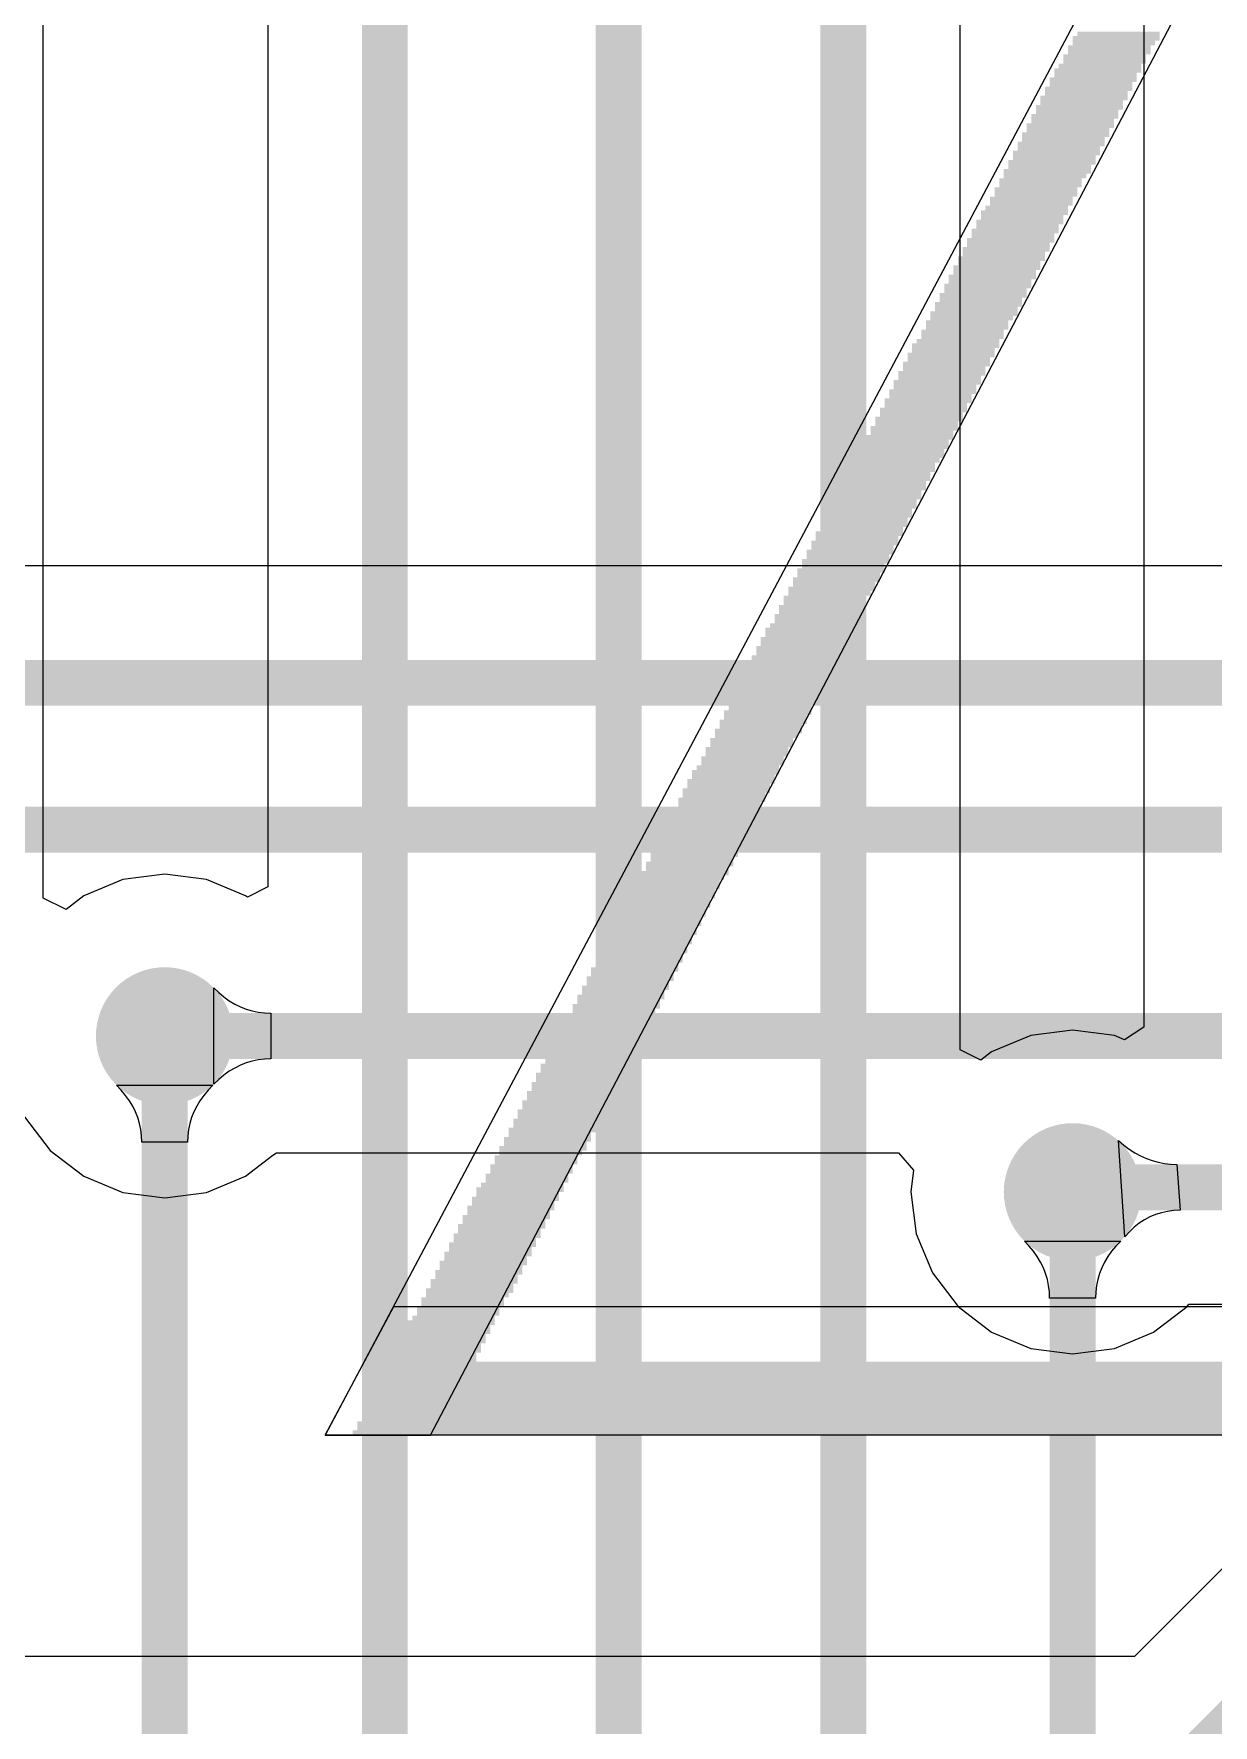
# Model space of a CAD drawing. Extents: x 8 to 204, y 9 to 177.
# Drawn here: x 56.17 to 62.7, y 28.85 to 38.21 of the extents above; entities that cross this region are included whole.
import ezdxf

# ---------------------------------------------------------------- set-up
doc = ezdxf.new("R2010")
doc.units = 0
doc.layers.get('0').update_dxf_attribs({"linetype": 'CONTINUOUS'})
for name, color, linetype in [('BOTTOMLAYER', 5, 'CONTINUOUS'), ('BOTTOMOVERLAY', 54, 'CONTINUOUS'), ('MULTILAYER', 9, 'CONTINUOUS'), ('TOPLAYER', 1, 'CONTINUOUS'), ('VIAHOLELAYER', 16, 'CONTINUOUS')]:
    doc.layers.add(name, color=color, linetype=linetype)

# ---------------------------------------------------------------- blocks, each defined once
blk = doc.blocks.new('LEIA_DOCUMENTACAO_B_224')
at = {"layer": 'BOTTOMOVERLAY'}
for p, q in [((-6.1976, 4.1148), (6.1468, 4.1148)), ((-0.0254, -7.5184), (6.1468, 4.1148)), ((5.5626, 4.1148), (-0.0254, -6.5278)), ((6.1468, 4.1148), (5.5626, 4.1148)), ((6.1468, 4.1148), (5.7658, 3.4036)), ((5.7658, 3.4036), (-5.8166, 3.4036))]:
    blk.add_line(p, q, dxfattribs=at)
for points in [[(-6.1722, 4.0894), (5.9944, 4.0894), (-6.1722, 4.1148), (5.9944, 4.1148)], [(-6.1722, 4.064), (5.969, 4.064), (-6.1722, 4.0894), (5.969, 4.0894)], [(-6.1722, 4.0386), (5.969, 4.0386), (-6.1722, 4.064), (5.969, 4.064)], [(-6.1468, 4.0132), (5.9436, 4.0132), (-6.1468, 4.0386), (5.9436, 4.0386)], [(-6.1468, 3.9878), (5.9436, 3.9878), (-6.1468, 4.0132), (5.9436, 4.0132)], [(-6.1214, 3.9624), (5.9182, 3.9624), (-6.1214, 3.9878), (5.9182, 3.9878)], [(-6.1214, 3.937), (5.9182, 3.937), (-6.1214, 3.9624), (5.9182, 3.9624)], [(-6.096, 3.9116), (5.8928, 3.9116), (-6.096, 3.937), (5.8928, 3.937)], [(-6.096, 3.8862), (5.8928, 3.8862), (-6.096, 3.9116), (5.8928, 3.9116)], [(-6.0706, 3.8608), (5.8674, 3.8608), (-6.0706, 3.8862), (5.8674, 3.8862)], [(-6.0452, 3.8354), (5.8674, 3.8354), (-6.0452, 3.8608), (5.8674, 3.8608)], [(-6.0452, 3.81), (5.842, 3.81), (-6.0452, 3.8354), (5.842, 3.8354)], [(-6.0198, 3.7846), (5.842, 3.7846), (-6.0198, 3.81), (5.842, 3.81)], [(-6.0198, 3.7592), (5.8166, 3.7592), (-6.0198, 3.7846), (5.8166, 3.7846)], [(-5.9944, 3.7338), (5.8166, 3.7338), (-5.9944, 3.7592), (5.8166, 3.7592)], [(-5.9944, 3.7084), (5.7912, 3.7084), (-5.9944, 3.7338), (5.7912, 3.7338)], [(5.2832, 3.6322), (5.7658, 3.6322), (5.2832, 3.6576), (5.7658, 3.6576)], [(5.3086, 3.683), (5.7912, 3.683), (5.3086, 3.7084), (5.7912, 3.7084)], [(5.3086, 3.6576), (5.7658, 3.6576), (5.3086, 3.683), (5.7658, 3.683)], [(5.2578, 3.5814), (5.7404, 3.5814), (5.2578, 3.6068), (5.7404, 3.6068)], [(5.2578, 3.556), (5.715, 3.556), (5.2578, 3.5814), (5.715, 3.5814)], [(5.2832, 3.6068), (5.7404, 3.6068), (5.2832, 3.6322), (5.7404, 3.6322)], [(5.207, 3.4798), (5.6896, 3.4798), (5.207, 3.5052), (5.6896, 3.5052)], [(5.207, 3.4544), (5.6642, 3.4544), (5.207, 3.4798), (5.6642, 3.4798)], [(5.2324, 3.5306), (5.715, 3.5306), (5.2324, 3.556), (5.715, 3.556)], [(5.2324, 3.5052), (5.6896, 3.5052), (5.2324, 3.5306), (5.6896, 3.5306)], [(5.1562, 3.3782), (5.6134, 3.3782), (5.1562, 3.4036), (5.6134, 3.4036)], [(5.1562, 3.3528), (5.6134, 3.3528), (5.1562, 3.3782), (5.6134, 3.3782)], [(5.1816, 3.429), (5.6388, 3.429), (5.1816, 3.4544), (5.6388, 3.4544)], [(5.1816, 3.4036), (5.6388, 3.4036), (5.1816, 3.429), (5.6388, 3.429)], [(5.1054, 3.302), (5.588, 3.302), (5.1054, 3.3274), (5.588, 3.3274)], [(5.1054, 3.2766), (5.5626, 3.2766), (5.1054, 3.302), (5.5626, 3.302)], [(5.1308, 3.3274), (5.588, 3.3274), (5.1308, 3.3528), (5.588, 3.3528)], [(5.0546, 3.2004), (5.5372, 3.2004), (5.0546, 3.2258), (5.5372, 3.2258)], [(5.0546, 3.175), (5.5118, 3.175), (5.0546, 3.2004), (5.5118, 3.2004)], [(5.08, 3.2512), (5.5626, 3.2512), (5.08, 3.2766), (5.5626, 3.2766)], [(5.08, 3.2258), (5.5372, 3.2258), (5.08, 3.2512), (5.5372, 3.2512)], [(5.0038, 3.0988), (5.4864, 3.0988), (5.0038, 3.1242), (5.4864, 3.1242)], [(5.0038, 3.0734), (5.461, 3.0734), (5.0038, 3.0988), (5.461, 3.0988)], [(5.0292, 3.1496), (5.5118, 3.1496), (5.0292, 3.175), (5.5118, 3.175)], [(5.0292, 3.1242), (5.4864, 3.1242), (5.0292, 3.1496), (5.4864, 3.1496)], [(4.953, 2.9972), (5.4356, 2.9972), (4.953, 3.0226), (5.4356, 3.0226)], [(4.953, 2.9718), (5.4102, 2.9718), (4.953, 2.9972), (5.4102, 2.9972)], [(4.9784, 3.048), (5.461, 3.048), (4.9784, 3.0734), (5.461, 3.0734)], [(4.9784, 3.0226), (5.4356, 3.0226), (4.9784, 3.048), (5.4356, 3.048)], [(4.9022, 2.8956), (5.3848, 2.8956), (4.9022, 2.921), (5.3848, 2.921)], [(4.9276, 2.9464), (5.4102, 2.9464), (4.9276, 2.9718), (5.4102, 2.9718)], [(4.9276, 2.921), (5.3848, 2.921), (4.9276, 2.9464), (5.3848, 2.9464)], [(4.8514, 2.794), (5.334, 2.794), (4.8514, 2.8194), (5.334, 2.8194)], [(4.8768, 2.8448), (5.3594, 2.8448), (4.8768, 2.8702), (5.3594, 2.8702)], [(4.8768, 2.8194), (5.334, 2.8194), (4.8768, 2.8448), (5.334, 2.8448)], [(4.9022, 2.8702), (5.3594, 2.8702), (4.9022, 2.8956), (5.3594, 2.8956)], [(4.8006, 2.6924), (5.2578, 2.6924), (4.8006, 2.7178), (5.2578, 2.7178)], [(4.826, 2.7432), (5.3086, 2.7432), (4.826, 2.7686), (5.3086, 2.7686)], [(4.826, 2.7178), (5.2832, 2.7178), (4.826, 2.7432), (5.2832, 2.7432)], [(4.8514, 2.7686), (5.3086, 2.7686), (4.8514, 2.794), (5.3086, 2.794)], [(4.7752, 2.6416), (5.2324, 2.6416), (4.7752, 2.667), (5.2324, 2.667)], [(4.7752, 2.6162), (5.2324, 2.6162), (4.7752, 2.6416), (5.2324, 2.6416)], [(4.8006, 2.667), (5.2578, 2.667), (4.8006, 2.6924), (5.2578, 2.6924)], [(4.699, 2.5146), (5.1816, 2.5146), (4.699, 2.54), (5.1816, 2.54)], [(4.7244, 2.54), (5.1816, 2.54), (4.7244, 2.5654), (5.1816, 2.5654)], [(4.7498, 2.5908), (5.207, 2.5908), (4.7498, 2.6162), (5.207, 2.6162)], [(4.7498, 2.5654), (5.207, 2.5654), (4.7498, 2.5908), (5.207, 2.5908)], [(4.6482, 2.413), (5.1308, 2.413), (4.6482, 2.4384), (5.1308, 2.4384)], [(4.6736, 2.4638), (5.1562, 2.4638), (4.6736, 2.4892), (5.1562, 2.4892)], [(4.6736, 2.4384), (5.1308, 2.4384), (4.6736, 2.4638), (5.1308, 2.4638)], [(4.699, 2.4892), (5.1562, 2.4892), (4.699, 2.5146), (5.1562, 2.5146)], [(4.6228, 2.3622), (5.1054, 2.3622), (4.6228, 2.3876), (5.1054, 2.3876)], [(4.6228, 2.3368), (5.08, 2.3368), (4.6228, 2.3622), (5.08, 2.3622)], [(4.6482, 2.3876), (5.1054, 2.3876), (4.6482, 2.413), (5.1054, 2.413)], [(4.572, 2.2606), (5.0546, 2.2606), (4.572, 2.286), (5.0546, 2.286)], [(4.572, 2.2352), (5.0292, 2.2352), (4.572, 2.2606), (5.0292, 2.2606)], [(4.5974, 2.3114), (5.08, 2.3114), (4.5974, 2.3368), (5.08, 2.3368)], [(4.5974, 2.286), (5.0546, 2.286), (4.5974, 2.3114), (5.0546, 2.3114)], [(4.5212, 2.159), (5.0038, 2.159), (4.5212, 2.1844), (5.0038, 2.1844)], [(4.5212, 2.1336), (4.9784, 2.1336), (4.5212, 2.159), (4.9784, 2.159)], [(4.5466, 2.2098), (5.0292, 2.2098), (4.5466, 2.2352), (5.0292, 2.2352)], [(4.5466, 2.1844), (5.0038, 2.1844), (4.5466, 2.2098), (5.0038, 2.2098)], [(4.4704, 2.0574), (4.953, 2.0574), (4.4704, 2.0828), (4.953, 2.0828)], [(4.4958, 2.1082), (4.9784, 2.1082), (4.4958, 2.1336), (4.9784, 2.1336)], [(4.4958, 2.0828), (4.953, 2.0828), (4.4958, 2.1082), (4.953, 2.1082)], [(4.4196, 1.9558), (4.9022, 1.9558), (4.4196, 1.9812), (4.9022, 1.9812)], [(4.445, 2.0066), (4.9276, 2.0066), (4.445, 2.032), (4.9276, 2.032)], [(4.445, 1.9812), (4.9022, 1.9812), (4.445, 2.0066), (4.9022, 2.0066)], [(4.4704, 2.032), (4.9276, 2.032), (4.4704, 2.0574), (4.9276, 2.0574)], [(4.3688, 1.8542), (4.826, 1.8542), (4.3688, 1.8796), (4.826, 1.8796)], [(4.3942, 1.905), (4.8514, 1.905), (4.3942, 1.9304), (4.8514, 1.9304)], [(4.3942, 1.8796), (4.8514, 1.8796), (4.3942, 1.905), (4.8514, 1.905)], [(4.4196, 1.9304), (4.8768, 1.9304), (4.4196, 1.9558), (4.8768, 1.9558)], [(4.3434, 1.8034), (4.8006, 1.8034), (4.3434, 1.8288), (4.8006, 1.8288)], [(4.3434, 1.778), (4.8006, 1.778), (4.3434, 1.8034), (4.8006, 1.8034)], [(4.3688, 1.8288), (4.826, 1.8288), (4.3688, 1.8542), (4.826, 1.8542)], [(4.2672, 1.6764), (4.7498, 1.6764), (4.2672, 1.7018), (4.7498, 1.7018)], [(4.2926, 1.7272), (4.7752, 1.7272), (4.2926, 1.7526), (4.7752, 1.7526)], [(4.2926, 1.7018), (4.7498, 1.7018), (4.2926, 1.7272), (4.7498, 1.7272)], [(4.318, 1.7526), (4.7752, 1.7526), (4.318, 1.778), (4.7752, 1.778)], [(4.2164, 1.5748), (4.699, 1.5748), (4.2164, 1.6002), (4.699, 1.6002)], [(4.2418, 1.6256), (4.7244, 1.6256), (4.2418, 1.651), (4.7244, 1.651)], [(4.2418, 1.6002), (4.699, 1.6002), (4.2418, 1.6256), (4.699, 1.6256)], [(4.2672, 1.651), (4.7244, 1.651), (4.2672, 1.6764), (4.7244, 1.6764)], [(4.1656, 1.4732), (4.6482, 1.4732), (4.1656, 1.4986), (4.6482, 1.4986)], [(4.191, 1.524), (4.6736, 1.524), (4.191, 1.5494), (4.6736, 1.5494)], [(4.191, 1.4986), (4.6482, 1.4986), (4.191, 1.524), (4.6482, 1.524)], [(4.2164, 1.5494), (4.6736, 1.5494), (4.2164, 1.5748), (4.6736, 1.5748)], [(4.1402, 1.4224), (4.6228, 1.4224), (4.1402, 1.4478), (4.6228, 1.4478)], [(4.1402, 1.397), (4.5974, 1.397), (4.1402, 1.4224), (4.5974, 1.4224)], [(4.1656, 1.4478), (4.6228, 1.4478), (4.1656, 1.4732), (4.6228, 1.4732)], [(4.0894, 1.3208), (4.572, 1.3208), (4.0894, 1.3462), (4.572, 1.3462)], [(4.0894, 1.2954), (4.5466, 1.2954), (4.0894, 1.3208), (4.5466, 1.3208)], [(4.1148, 1.3716), (4.5974, 1.3716), (4.1148, 1.397), (4.5974, 1.397)], [(4.1148, 1.3462), (4.572, 1.3462), (4.1148, 1.3716), (4.572, 1.3716)], [(4.0386, 1.2192), (4.5212, 1.2192), (4.0386, 1.2446), (4.5212, 1.2446)], [(4.0386, 1.1938), (4.4958, 1.1938), (4.0386, 1.2192), (4.4958, 1.2192)], [(4.064, 1.27), (4.5466, 1.27), (4.064, 1.2954), (4.5466, 1.2954)], [(4.064, 1.2446), (4.5212, 1.2446), (4.064, 1.27), (4.5212, 1.27)], [(3.9878, 1.1176), (4.445, 1.1176), (3.9878, 1.143), (4.445, 1.143)], [(4.0132, 1.1684), (4.4958, 1.1684), (4.0132, 1.1938), (4.4958, 1.1938)], [(4.0132, 1.143), (4.4704, 1.143), (4.0132, 1.1684), (4.4704, 1.1684)], [(3.937, 1.016), (4.3942, 1.016), (3.937, 1.0414), (4.3942, 1.0414)], [(3.9624, 1.0668), (4.4196, 1.0668), (3.9624, 1.0922), (4.4196, 1.0922)], [(3.9624, 1.0414), (4.4196, 1.0414), (3.9624, 1.0668), (4.4196, 1.0668)], [(3.9878, 1.0922), (4.445, 1.0922), (3.9878, 1.1176), (4.445, 1.1176)], [(3.8862, 0.9398), (4.3688, 0.9398), (3.8862, 0.9652), (4.3688, 0.9652)], [(3.8862, 0.9144), (4.3434, 0.9144), (3.8862, 0.9398), (4.3434, 0.9398)], [(3.9116, 0.9906), (4.3942, 0.9906), (3.9116, 1.016), (4.3942, 1.016)], [(3.9116, 0.9652), (4.3688, 0.9652), (3.9116, 0.9906), (4.3688, 0.9906)], [(3.8354, 0.8382), (4.318, 0.8382), (3.8354, 0.8636), (4.318, 0.8636)], [(3.8608, 0.889), (4.3434, 0.889), (3.8608, 0.9144), (4.3434, 0.9144)], [(3.8608, 0.8636), (4.318, 0.8636), (3.8608, 0.889), (4.318, 0.889)], [(3.7846, 0.7366), (4.2672, 0.7366), (3.7846, 0.762), (4.2672, 0.762)], [(3.81, 0.7874), (4.2926, 0.7874), (3.81, 0.8128), (4.2926, 0.8128)], [(3.81, 0.762), (4.2672, 0.762), (3.81, 0.7874), (4.2672, 0.7874)], [(3.8354, 0.8128), (4.2926, 0.8128), (3.8354, 0.8382), (4.2926, 0.8382)], [(3.7338, 0.635), (4.2164, 0.635), (3.7338, 0.6604), (4.2164, 0.6604)], [(3.7592, 0.6858), (4.2418, 0.6858), (3.7592, 0.7112), (4.2418, 0.7112)], [(3.7592, 0.6604), (4.2164, 0.6604), (3.7592, 0.6858), (4.2164, 0.6858)], [(3.7846, 0.7112), (4.2418, 0.7112), (3.7846, 0.7366), (4.2418, 0.7366)], [(3.7084, 0.5842), (4.191, 0.5842), (3.7084, 0.6096), (4.191, 0.6096)], [(3.7084, 0.5588), (4.1656, 0.5588), (3.7084, 0.5842), (4.1656, 0.5842)], [(3.7338, 0.6096), (4.191, 0.6096), (3.7338, 0.635), (4.191, 0.635)], [(3.6576, 0.4826), (4.1402, 0.4826), (3.6576, 0.508), (4.1402, 0.508)], [(3.6576, 0.4572), (4.1148, 0.4572), (3.6576, 0.4826), (4.1148, 0.4826)], [(3.683, 0.5334), (4.1656, 0.5334), (3.683, 0.5588), (4.1656, 0.5588)], [(3.683, 0.508), (4.1402, 0.508), (3.683, 0.5334), (4.1402, 0.5334)], [(3.6068, 0.381), (4.064, 0.381), (3.6068, 0.4064), (4.064, 0.4064)], [(3.6068, 0.3556), (4.064, 0.3556), (3.6068, 0.381), (4.064, 0.381)], [(3.6322, 0.4318), (4.1148, 0.4318), (3.6322, 0.4572), (4.1148, 0.4572)], [(3.6322, 0.4064), (4.0894, 0.4064), (3.6322, 0.4318), (4.0894, 0.4318)], [(3.556, 0.2794), (4.0132, 0.2794), (3.556, 0.3048), (4.0132, 0.3048)], [(3.5814, 0.3302), (4.0386, 0.3302), (3.5814, 0.3556), (4.0386, 0.3556)], [(3.5814, 0.3048), (4.0386, 0.3048), (3.5814, 0.3302), (4.0386, 0.3302)], [(3.5052, 0.2032), (3.9878, 0.2032), (3.5052, 0.2286), (3.9878, 0.2286)], [(3.5052, 0.1778), (3.9624, 0.1778), (3.5052, 0.2032), (3.9624, 0.2032)], [(3.5306, 0.2286), (3.9878, 0.2286), (3.5306, 0.254), (3.9878, 0.254)], [(3.556, 0.254), (4.0132, 0.254), (3.556, 0.2794), (4.0132, 0.2794)], [(3.4544, 0.1016), (3.937, 0.1016), (3.4544, 0.127), (3.937, 0.127)], [(3.4544, 0.0762), (3.9116, 0.0762), (3.4544, 0.1016), (3.9116, 0.1016)], [(3.4798, 0.1524), (3.9624, 0.1524), (3.4798, 0.1778), (3.9624, 0.1778)], [(3.4798, 0.127), (3.937, 0.127), (3.4798, 0.1524), (3.937, 0.1524)], [(3.4036, 0), (3.8862, 0), (3.4036, 0.0254), (3.8862, 0.0254)], [(3.4036, -0.0254), (3.8608, -0.0254), (3.4036, 0), (3.8608, 0)], [(3.429, 0.0508), (3.9116, 0.0508), (3.429, 0.0762), (3.9116, 0.0762)], [(3.429, 0.0254), (3.8862, 0.0254), (3.429, 0.0508), (3.8862, 0.0508)], [(3.3528, -0.1016), (3.8354, -0.1016), (3.3528, -0.0762), (3.8354, -0.0762)], [(3.3782, -0.0508), (3.8608, -0.0508), (3.3782, -0.0254), (3.8608, -0.0254)], [(3.3782, -0.0762), (3.8354, -0.0762), (3.3782, -0.0508), (3.8354, -0.0508)], [(3.302, -0.2032), (3.7846, -0.2032), (3.302, -0.1778), (3.7846, -0.1778)], [(3.3274, -0.1524), (3.81, -0.1524), (3.3274, -0.127), (3.81, -0.127)], [(3.3274, -0.1778), (3.7846, -0.1778), (3.3274, -0.1524), (3.7846, -0.1524)], [(3.3528, -0.127), (3.81, -0.127), (3.3528, -0.1016), (3.81, -0.1016)], [(3.2512, -0.3048), (3.7338, -0.3048), (3.2512, -0.2794), (3.7338, -0.2794)], [(3.2766, -0.254), (3.7592, -0.254), (3.2766, -0.2286), (3.7592, -0.2286)], [(3.2766, -0.2794), (3.7338, -0.2794), (3.2766, -0.254), (3.7338, -0.254)], [(3.302, -0.2286), (3.7592, -0.2286), (3.302, -0.2032), (3.7592, -0.2032)], [(3.2258, -0.3556), (3.7084, -0.3556), (3.2258, -0.3302), (3.7084, -0.3302)], [(3.2258, -0.381), (3.683, -0.381), (3.2258, -0.3556), (3.683, -0.3556)], [(3.2512, -0.3302), (3.7084, -0.3302), (3.2512, -0.3048), (3.7084, -0.3048)], [(3.175, -0.4572), (3.6322, -0.4572), (3.175, -0.4318), (3.6322, -0.4318)], [(3.175, -0.4826), (3.6322, -0.4826), (3.175, -0.4572), (3.6322, -0.4572)], [(3.2004, -0.4064), (3.6576, -0.4064), (3.2004, -0.381), (3.6576, -0.381)], [(3.2004, -0.4318), (3.6576, -0.4318), (3.2004, -0.4064), (3.6576, -0.4064)], [(3.0988, -0.5842), (3.5814, -0.5842), (3.0988, -0.5588), (3.5814, -0.5588)], [(3.1242, -0.5588), (3.5814, -0.5588), (3.1242, -0.5334), (3.5814, -0.5334)], [(3.1496, -0.508), (3.6068, -0.508), (3.1496, -0.4826), (3.6068, -0.4826)], [(3.1496, -0.5334), (3.6068, -0.5334), (3.1496, -0.508), (3.6068, -0.508)], [(3.0734, -0.635), (3.556, -0.635), (3.0734, -0.6096), (3.556, -0.6096)], [(3.0734, -0.6604), (3.5306, -0.6604), (3.0734, -0.635), (3.5306, -0.635)], [(3.0988, -0.6096), (3.556, -0.6096), (3.0988, -0.5842), (3.556, -0.5842)], [(3.0226, -0.7366), (3.5052, -0.7366), (3.0226, -0.7112), (3.5052, -0.7112)], [(3.0226, -0.762), (3.4798, -0.762), (3.0226, -0.7366), (3.4798, -0.7366)], [(3.048, -0.6858), (3.5306, -0.6858), (3.048, -0.6604), (3.5306, -0.6604)], [(3.048, -0.7112), (3.5052, -0.7112), (3.048, -0.6858), (3.5052, -0.6858)], [(2.9718, -0.8382), (3.4544, -0.8382), (2.9718, -0.8128), (3.4544, -0.8128)], [(2.9718, -0.8636), (3.429, -0.8636), (2.9718, -0.8382), (3.429, -0.8382)], [(2.9972, -0.7874), (3.4798, -0.7874), (2.9972, -0.762), (3.4798, -0.762)], [(2.9972, -0.8128), (3.4544, -0.8128), (2.9972, -0.7874), (3.4544, -0.7874)], [(2.921, -0.9398), (3.4036, -0.9398), (2.921, -0.9144), (3.4036, -0.9144)], [(2.9464, -0.889), (3.429, -0.889), (2.9464, -0.8636), (3.429, -0.8636)], [(2.9464, -0.9144), (3.4036, -0.9144), (2.9464, -0.889), (3.4036, -0.889)], [(2.8702, -1.0414), (3.3528, -1.0414), (2.8702, -1.016), (3.3528, -1.016)], [(2.8956, -0.9906), (3.3782, -0.9906), (2.8956, -0.9652), (3.3782, -0.9652)], [(2.8956, -1.016), (3.3528, -1.016), (2.8956, -0.9906), (3.3528, -0.9906)], [(2.921, -0.9652), (3.3782, -0.9652), (2.921, -0.9398), (3.3782, -0.9398)], [(2.8194, -1.143), (3.302, -1.143), (2.8194, -1.1176), (3.302, -1.1176)], [(2.8448, -1.0922), (3.3274, -1.0922), (2.8448, -1.0668), (3.3274, -1.0668)], [(2.8448, -1.1176), (3.302, -1.1176), (2.8448, -1.0922), (3.302, -1.0922)], [(2.8702, -1.0668), (3.3274, -1.0668), (2.8702, -1.0414), (3.3274, -1.0414)], [(2.794, -1.1938), (3.2512, -1.1938), (2.794, -1.1684), (3.2512, -1.1684)], [(2.794, -1.2192), (3.2512, -1.2192), (2.794, -1.1938), (3.2512, -1.1938)], [(2.8194, -1.1684), (3.2766, -1.1684), (2.8194, -1.143), (3.2766, -1.143)], [(2.7178, -1.3208), (3.2004, -1.3208), (2.7178, -1.2954), (3.2004, -1.2954)], [(2.7432, -1.2954), (3.2004, -1.2954), (2.7432, -1.27), (3.2004, -1.27)], [(2.7686, -1.2446), (3.2258, -1.2446), (2.7686, -1.2192), (3.2258, -1.2192)], [(2.7686, -1.27), (3.2258, -1.27), (2.7686, -1.2446), (3.2258, -1.2446)], [(2.667, -1.4224), (3.1496, -1.4224), (2.667, -1.397), (3.1496, -1.397)], [(2.6924, -1.3716), (3.175, -1.3716), (2.6924, -1.3462), (3.175, -1.3462)], [(2.6924, -1.397), (3.1496, -1.397), (2.6924, -1.3716), (3.1496, -1.3716)], [(2.7178, -1.3462), (3.175, -1.3462), (2.7178, -1.3208), (3.175, -1.3208)], [(2.6416, -1.4732), (3.1242, -1.4732), (2.6416, -1.4478), (3.1242, -1.4478)], [(2.6416, -1.4986), (3.0988, -1.4986), (2.6416, -1.4732), (3.0988, -1.4732)], [(2.667, -1.4478), (3.1242, -1.4478), (2.667, -1.4224), (3.1242, -1.4224)], [(2.5908, -1.5748), (3.0734, -1.5748), (2.5908, -1.5494), (3.0734, -1.5494)], [(2.5908, -1.6002), (3.048, -1.6002), (2.5908, -1.5748), (3.048, -1.5748)], [(2.6162, -1.524), (3.0988, -1.524), (2.6162, -1.4986), (3.0988, -1.4986)], [(2.6162, -1.5494), (3.0734, -1.5494), (2.6162, -1.524), (3.0734, -1.524)], [(2.54, -1.6764), (3.0226, -1.6764), (2.54, -1.651), (3.0226, -1.651)], [(2.54, -1.7018), (2.9972, -1.7018), (2.54, -1.6764), (2.9972, -1.6764)], [(2.5654, -1.6256), (3.048, -1.6256), (2.5654, -1.6002), (3.048, -1.6002)], [(2.5654, -1.651), (3.0226, -1.651), (2.5654, -1.6256), (3.0226, -1.6256)], [(2.4892, -1.778), (2.9718, -1.778), (2.4892, -1.7526), (2.9718, -1.7526)], [(2.4892, -1.8034), (2.9464, -1.8034), (2.4892, -1.778), (2.9464, -1.778)], [(2.5146, -1.7272), (2.9972, -1.7272), (2.5146, -1.7018), (2.9972, -1.7018)], [(2.5146, -1.7526), (2.9718, -1.7526), (2.5146, -1.7272), (2.9718, -1.7272)], [(2.4384, -1.8796), (2.921, -1.8796), (2.4384, -1.8542), (2.921, -1.8542)], [(2.4638, -1.8288), (2.9464, -1.8288), (2.4638, -1.8034), (2.9464, -1.8034)], [(2.4638, -1.8542), (2.921, -1.8542), (2.4638, -1.8288), (2.921, -1.8288)], [(2.3876, -1.9812), (2.8448, -1.9812), (2.3876, -1.9558), (2.8448, -1.9558)], [(2.413, -1.9304), (2.8956, -1.9304), (2.413, -1.905), (2.8956, -1.905)], [(2.413, -1.9558), (2.8702, -1.9558), (2.413, -1.9304), (2.8702, -1.9304)], [(2.4384, -1.905), (2.8956, -1.905), (2.4384, -1.8796), (2.8956, -1.8796)], [(2.3368, -2.0828), (2.794, -2.0828), (2.3368, -2.0574), (2.794, -2.0574)], [(2.3622, -2.032), (2.8194, -2.032), (2.3622, -2.0066), (2.8194, -2.0066)], [(2.3622, -2.0574), (2.8194, -2.0574), (2.3622, -2.032), (2.8194, -2.032)], [(2.3876, -2.0066), (2.8448, -2.0066), (2.3876, -1.9812), (2.8448, -1.9812)], [(2.286, -2.159), (2.7686, -2.159), (2.286, -2.1336), (2.7686, -2.1336)], [(2.3114, -2.1082), (2.794, -2.1082), (2.3114, -2.0828), (2.794, -2.0828)], [(2.3114, -2.1336), (2.7686, -2.1336), (2.3114, -2.1082), (2.7686, -2.1082)], [(2.2352, -2.2606), (2.7178, -2.2606), (2.2352, -2.2352), (2.7178, -2.2352)], [(2.2606, -2.2098), (2.7432, -2.2098), (2.2606, -2.1844), (2.7432, -2.1844)], [(2.2606, -2.2352), (2.7178, -2.2352), (2.2606, -2.2098), (2.7178, -2.2098)], [(2.286, -2.1844), (2.7432, -2.1844), (2.286, -2.159), (2.7432, -2.159)], [(2.1844, -2.3622), (2.667, -2.3622), (2.1844, -2.3368), (2.667, -2.3368)], [(2.2098, -2.3114), (2.6924, -2.3114), (2.2098, -2.286), (2.6924, -2.286)], [(2.2098, -2.3368), (2.667, -2.3368), (2.2098, -2.3114), (2.667, -2.3114)], [(2.2352, -2.286), (2.6924, -2.286), (2.2352, -2.2606), (2.6924, -2.2606)], [(2.159, -2.413), (2.6416, -2.413), (2.159, -2.3876), (2.6416, -2.3876)], [(2.159, -2.4384), (2.6162, -2.4384), (2.159, -2.413), (2.6162, -2.413)], [(2.1844, -2.3876), (2.6416, -2.3876), (2.1844, -2.3622), (2.6416, -2.3622)], [(2.1082, -2.5146), (2.5908, -2.5146), (2.1082, -2.4892), (2.5908, -2.4892)], [(2.1082, -2.54), (2.5654, -2.54), (2.1082, -2.5146), (2.5654, -2.5146)], [(2.1336, -2.4638), (2.6162, -2.4638), (2.1336, -2.4384), (2.6162, -2.4384)], [(2.1336, -2.4892), (2.5908, -2.4892), (2.1336, -2.4638), (2.5908, -2.4638)], [(2.0574, -2.6162), (2.54, -2.6162), (2.0574, -2.5908), (2.54, -2.5908)], [(2.0574, -2.6416), (2.5146, -2.6416), (2.0574, -2.6162), (2.5146, -2.6162)], [(2.0828, -2.5654), (2.5654, -2.5654), (2.0828, -2.54), (2.5654, -2.54)], [(2.0828, -2.5908), (2.54, -2.5908), (2.0828, -2.5654), (2.54, -2.5654)], [(2.0066, -2.7178), (2.4638, -2.7178), (2.0066, -2.6924), (2.4638, -2.6924)], [(2.032, -2.667), (2.5146, -2.667), (2.032, -2.6416), (2.5146, -2.6416)], [(2.032, -2.6924), (2.4892, -2.6924), (2.032, -2.667), (2.4892, -2.667)], [(1.9558, -2.8194), (2.413, -2.8194), (1.9558, -2.794), (2.413, -2.794)], [(1.9812, -2.7686), (2.4384, -2.7686), (1.9812, -2.7432), (2.4384, -2.7432)], [(1.9812, -2.794), (2.4384, -2.794), (1.9812, -2.7686), (2.4384, -2.7686)], [(2.0066, -2.7432), (2.4638, -2.7432), (2.0066, -2.7178), (2.4638, -2.7178)], [(1.905, -2.8956), (2.3876, -2.8956), (1.905, -2.8702), (2.3876, -2.8702)], [(1.905, -2.921), (2.3622, -2.921), (1.905, -2.8956), (2.3622, -2.8956)], [(1.9304, -2.8702), (2.3876, -2.8702), (1.9304, -2.8448), (2.3876, -2.8448)], [(1.9558, -2.8448), (2.413, -2.8448), (1.9558, -2.8194), (2.413, -2.8194)], [(1.8542, -2.9972), (2.3368, -2.9972), (1.8542, -2.9718), (2.3368, -2.9718)], [(1.8796, -2.9464), (2.3622, -2.9464), (1.8796, -2.921), (2.3622, -2.921)], [(1.8796, -2.9718), (2.3368, -2.9718), (1.8796, -2.9464), (2.3368, -2.9464)], [(1.8034, -3.0988), (2.286, -3.0988), (1.8034, -3.0734), (2.286, -3.0734)], [(1.8288, -3.048), (2.3114, -3.048), (1.8288, -3.0226), (2.3114, -3.0226)], [(1.8288, -3.0734), (2.286, -3.0734), (1.8288, -3.048), (2.286, -3.048)], [(1.8542, -3.0226), (2.3114, -3.0226), (1.8542, -2.9972), (2.3114, -2.9972)], [(1.7526, -3.2004), (2.2352, -3.2004), (1.7526, -3.175), (2.2352, -3.175)], [(1.778, -3.1496), (2.2606, -3.1496), (1.778, -3.1242), (2.2606, -3.1242)], [(1.778, -3.175), (2.2352, -3.175), (1.778, -3.1496), (2.2352, -3.1496)], [(1.8034, -3.1242), (2.2606, -3.1242), (1.8034, -3.0988), (2.2606, -3.0988)], [(1.7018, -3.302), (2.1844, -3.302), (1.7018, -3.2766), (2.1844, -3.2766)], [(1.7272, -3.2512), (2.2098, -3.2512), (1.7272, -3.2258), (2.2098, -3.2258)], [(1.7272, -3.2766), (2.1844, -3.2766), (1.7272, -3.2512), (2.1844, -3.2512)], [(1.7526, -3.2258), (2.2098, -3.2258), (1.7526, -3.2004), (2.2098, -3.2004)], [(1.6764, -3.3528), (2.159, -3.3528), (1.6764, -3.3274), (2.159, -3.3274)], [(1.6764, -3.3782), (2.1336, -3.3782), (1.6764, -3.3528), (2.1336, -3.3528)], [(1.7018, -3.3274), (2.159, -3.3274), (1.7018, -3.302), (2.159, -3.302)], [(1.6256, -3.4544), (2.1082, -3.4544), (1.6256, -3.429), (2.1082, -3.429)], [(1.6256, -3.4798), (2.0828, -3.4798), (1.6256, -3.4544), (2.0828, -3.4544)], [(1.651, -3.4036), (2.1336, -3.4036), (1.651, -3.3782), (2.1336, -3.3782)], [(1.651, -3.429), (2.1082, -3.429), (1.651, -3.4036), (2.1082, -3.4036)], [(1.5748, -3.556), (2.032, -3.556), (1.5748, -3.5306), (2.032, -3.5306)], [(1.5748, -3.5814), (2.032, -3.5814), (1.5748, -3.556), (2.032, -3.556)], [(1.6002, -3.5052), (2.0574, -3.5052), (1.6002, -3.4798), (2.0574, -3.4798)], [(1.6002, -3.5306), (2.0574, -3.5306), (1.6002, -3.5052), (2.0574, -3.5052)], [(1.524, -3.6322), (2.0066, -3.6322), (1.524, -3.6068), (2.0066, -3.6068)], [(1.524, -3.6576), (1.9812, -3.6576), (1.524, -3.6322), (1.9812, -3.6322)], [(1.5494, -3.6068), (2.0066, -3.6068), (1.5494, -3.5814), (2.0066, -3.5814)]]:
    blk.add_solid(points, dxfattribs=at)

msp = doc.modelspace()

# ---------------------------------------------------------------- linework, layer by layer
at = {"layer": 'BOTTOMLAYER'}
for p, q in [((87.7824, 35.2676), (52.9224, 35.2676)), ((57.1681, 32.3977), (57.1681, 32.9311)), ((57.1681, 32.9311), (57.1959, 32.9046)), ((57.1959, 32.9046), (57.2245, 32.8808)), ((57.2245, 32.8808), (57.254, 32.8599)), ((57.254, 32.8599), (57.2843, 32.8417)), ((57.2843, 32.8417), (57.3155, 32.8263)), ((57.3155, 32.8263), (57.3475, 32.8138)), ((57.3475, 32.8138), (57.3803, 32.804)), ((57.3803, 32.804), (57.414, 32.797)), ((57.414, 32.797), (57.4485, 32.7928)), ((57.4485, 32.7928), (57.4838, 32.7914)), ((57.4838, 32.7914), (57.4838, 32.5374)), ((57.3155, 32.5025), (57.2843, 32.4871)), ((57.3475, 32.515), (57.3155, 32.5025)), ((57.3803, 32.5248), (57.3475, 32.515)), ((57.414, 32.5318), (57.3803, 32.5248)), ((57.4485, 32.536), (57.414, 32.5318)), ((57.4838, 32.5374), (57.4485, 32.536)), ((57.1959, 32.4242), (57.1681, 32.3977)), ((57.2245, 32.448), (57.1959, 32.4242)), ((57.254, 32.4689), (57.2245, 32.448)), ((57.2843, 32.4871), (57.254, 32.4689)), ((56.1195, 32.2161), (56.262, 32.0304)), ((62.2145, 31.5528), (62.1789, 32.085)), ((62.1789, 32.085), (62.2087, 32.06)), ((62.2087, 32.06), (62.2391, 32.0376)), ((62.2391, 32.0376), (62.2701, 32.0178)), ((56.262, 32.0304), (56.4477, 31.8879)), ((57.3443, 31.8879), (57.4955, 32.0038)), ((57.4955, 32.0038), (57.5161, 32.017)), ((57.5161, 32.017), (60.9607, 32.017)), ((60.9607, 32.017), (61.0444, 31.9215)), ((62.2701, 32.0178), (62.3017, 32.0007)), ((62.3017, 32.0007), (62.3338, 31.9862)), ((62.3338, 31.9862), (62.3665, 31.9743)), ((62.3665, 31.9743), (62.3997, 31.9651)), ((62.3997, 31.9651), (62.4336, 31.9585)), ((62.4336, 31.9585), (62.468, 31.9545)), ((62.468, 31.9545), (62.503, 31.9532)), ((62.503, 31.9532), (62.521, 31.6992)), ((56.4477, 31.8879), (56.6639, 31.7983)), ((57.1281, 31.7983), (57.3443, 31.8879)), ((61.0444, 31.9215), (61.0285, 31.8008)), ((56.6639, 31.7983), (56.896, 31.7677)), ((56.896, 31.7677), (57.1281, 31.7983)), ((61.0285, 31.8008), (61.0591, 31.5687)), ((62.3538, 31.6626), (62.3237, 31.6465)), ((62.385, 31.6758), (62.3538, 31.6626)), ((62.4174, 31.686), (62.385, 31.6758)), ((62.4508, 31.6933), (62.4174, 31.686)), ((62.4853, 31.6977), (62.4508, 31.6933)), ((62.521, 31.6992), (62.4853, 31.6977)), ((61.0591, 31.5687), (61.1487, 31.3525)), ((62.2401, 31.5806), (62.2145, 31.5528)), ((62.2669, 31.6055), (62.2401, 31.5806)), ((62.2947, 31.6275), (62.2669, 31.6055)), ((62.3237, 31.6465), (62.2947, 31.6275)), ((61.1487, 31.3525), (61.2912, 31.1668)), ((61.2912, 31.1668), (61.4769, 31.0243)), ((62.3735, 31.0243), (62.5592, 31.1668)), ((62.5592, 31.1668), (62.5685, 31.1788)), ((62.5685, 31.1788), (76.897, 31.1788)), ((61.4769, 31.0243), (61.6931, 30.9347)), ((62.1573, 30.9347), (62.3735, 31.0243)), ((61.6931, 30.9347), (61.9252, 30.9041)), ((61.9252, 30.9041), (62.1573, 30.9347)), ((62.9686, 29.929), (62.2684, 29.2287)), ((62.2684, 29.2287), (41.9699, 29.2287))]:
    msp.add_line(p, q, dxfattribs=at)
for points, const_width in [([(52.6542, 34.6202), (87.7824, 34.6202)], 0.254), ([(46.6852, 33.8074), (80.5048, 33.8074)], 0.254), ([(56.896, 32.6644), (77.7748, 32.6644)], 0.254), ([(61.9252, 31.8262), (77.1652, 31.8262)], 0.254), ([(62.5602, 28.5242), (63.881, 29.845)], 0.381)]:
    msp.add_lwpolyline(points, dxfattribs=dict(at, const_width=const_width))
for points, const_width in [([(56.7055, 32.6644, 1), (57.0865, 32.6644, 1)], 0.381), ([(56.8325, 32.6644, 1), (56.9595, 32.6644, 1)], 0.127), ([(61.7347, 31.8008, 1), (62.1157, 31.8008, 1)], 0.381), ([(61.8617, 31.8262, 1), (61.9887, 31.8262, 1)], 0.127)]:
    msp.add_lwpolyline(points, format="xyb", close=True, dxfattribs=dict(at, const_width=const_width))
at = {"layer": 'MULTILAYER', "const_width": 0.381}
for points in [[(56.7055, 32.6644, 1), (57.0865, 32.6644, 1)], [(61.7347, 31.8008, 1), (62.1157, 31.8008, 1)]]:
    msp.add_lwpolyline(points, format="xyb", close=True, dxfattribs=at)
at = {"layer": 'TOPLAYER'}
for p, q in [((61.3026, 32.5872), (61.3026, 55.7933)), ((56.2226, 33.4284), (56.2226, 55.1329)), ((62.3192, 41.7217), (62.3192, 32.7142)), ((57.4678, 41.0359), (57.4678, 33.4898)), ((56.896, 33.5611), (56.6639, 33.5305)), ((57.1281, 33.5305), (56.896, 33.5611)), ((56.4477, 33.4409), (56.3496, 33.3657)), ((56.6639, 33.5305), (56.4477, 33.4409)), ((57.3443, 33.4409), (57.1281, 33.5305)), ((57.3539, 33.4336), (57.3443, 33.4409)), ((57.4678, 33.4898), (57.3539, 33.4336)), ((56.3496, 33.3657), (56.2226, 33.4284)), ((61.9252, 32.6975), (61.6931, 32.6669)), ((62.1573, 32.6669), (61.9252, 32.6975)), ((62.3192, 32.7142), (62.2136, 32.6436)), ((61.6931, 32.6669), (61.4769, 32.5773)), ((62.2136, 32.6436), (62.1573, 32.6669)), ((61.4165, 32.5311), (61.3026, 32.5872)), ((61.4769, 32.5773), (61.4165, 32.5311)), ((56.6558, 32.3645), (56.6293, 32.3923)), ((56.6293, 32.3923), (57.1627, 32.3923)), ((56.6796, 32.3359), (56.6558, 32.3645)), ((56.7005, 32.3064), (56.6796, 32.3359)), ((57.1124, 32.3359), (57.0915, 32.3064)), ((57.1362, 32.3645), (57.1124, 32.3359)), ((57.1627, 32.3923), (57.1362, 32.3645)), ((56.7187, 32.2761), (56.7005, 32.3064)), ((56.7341, 32.2449), (56.7187, 32.2761)), ((56.7466, 32.2129), (56.7341, 32.2449)), ((57.0579, 32.2449), (57.0454, 32.2129)), ((57.0733, 32.2761), (57.0579, 32.2449)), ((57.0915, 32.3064), (57.0733, 32.2761)), ((56.7564, 32.1801), (56.7466, 32.2129)), ((56.7634, 32.1464), (56.7564, 32.1801)), ((56.7676, 32.1119), (56.7634, 32.1464)), ((57.0286, 32.1464), (57.0244, 32.1119)), ((57.0356, 32.1801), (57.0286, 32.1464)), ((57.0454, 32.2129), (57.0356, 32.1801)), ((56.769, 32.0766), (56.7676, 32.1119)), ((57.023, 32.0766), (56.769, 32.0766)), ((57.0244, 32.1119), (57.023, 32.0766)), ((61.685, 31.5009), (61.6585, 31.5287)), ((61.6585, 31.5287), (62.1919, 31.5287)), ((61.7088, 31.4723), (61.685, 31.5009)), ((61.7297, 31.4428), (61.7088, 31.4723)), ((62.1416, 31.4723), (62.1207, 31.4428)), ((62.1654, 31.5009), (62.1416, 31.4723)), ((62.1919, 31.5287), (62.1654, 31.5009)), ((61.7479, 31.4125), (61.7297, 31.4428)), ((61.7633, 31.3813), (61.7479, 31.4125)), ((61.7758, 31.3493), (61.7633, 31.3813)), ((62.0871, 31.3813), (62.0746, 31.3493)), ((62.1025, 31.4125), (62.0871, 31.3813)), ((62.1207, 31.4428), (62.1025, 31.4125)), ((61.7856, 31.3165), (61.7758, 31.3493)), ((61.7926, 31.2828), (61.7856, 31.3165)), ((62.0648, 31.3165), (62.0578, 31.2828)), ((62.0746, 31.3493), (62.0648, 31.3165)), ((61.7968, 31.2483), (61.7926, 31.2828)), ((61.7982, 31.213), (61.7968, 31.2483)), ((62.0522, 31.213), (61.7982, 31.213)), ((62.0536, 31.2483), (62.0522, 31.213)), ((62.0578, 31.2828), (62.0536, 31.2483))]:
    msp.add_line(p, q, dxfattribs=at)
at = {"layer": 'TOPLAYER', "const_width": 0.254}
for points in [[(60.6552, 26.2636), (60.6552, 56.4134)], [(59.4106, 25.019), (59.4106, 53.8988)], [(58.1152, 26.2636), (58.1152, 41.656)], [(56.896, 25.0444), (56.896, 32.6644)], [(61.9252, 24.9936), (61.9252, 31.8008)]]:
    msp.add_lwpolyline(points, dxfattribs=at)
at = {"layer": 'TOPLAYER'}
for points, const_width in [([(56.7055, 32.6644, 1), (57.0865, 32.6644, 1)], 0.381), ([(56.8325, 32.6644, 1), (56.9595, 32.6644, 1)], 0.127), ([(61.7347, 31.8008, 1), (62.1157, 31.8008, 1)], 0.381), ([(61.8617, 31.8008, 1), (61.9887, 31.8008, 1)], 0.127)]:
    msp.add_lwpolyline(points, format="xyb", close=True, dxfattribs=dict(at, const_width=const_width))
at = {"layer": 'VIAHOLELAYER', "const_width": 0.1905}
for points in [[(56.8007, 32.6644, 1), (56.9912, 32.6644, 1)], [(61.8299, 31.8008, 1), (62.0204, 31.8008, 1)]]:
    msp.add_lwpolyline(points, format="xyb", close=True, dxfattribs=at)

# ---------------------------------------------------------------- block references
at = {"rotation": 180}
msp.add_blockref('LEIA_DOCUMENTACAO_B_224', (63.9318, 34.5694), dxfattribs=at)

doc.saveas('drawing.dxf')
